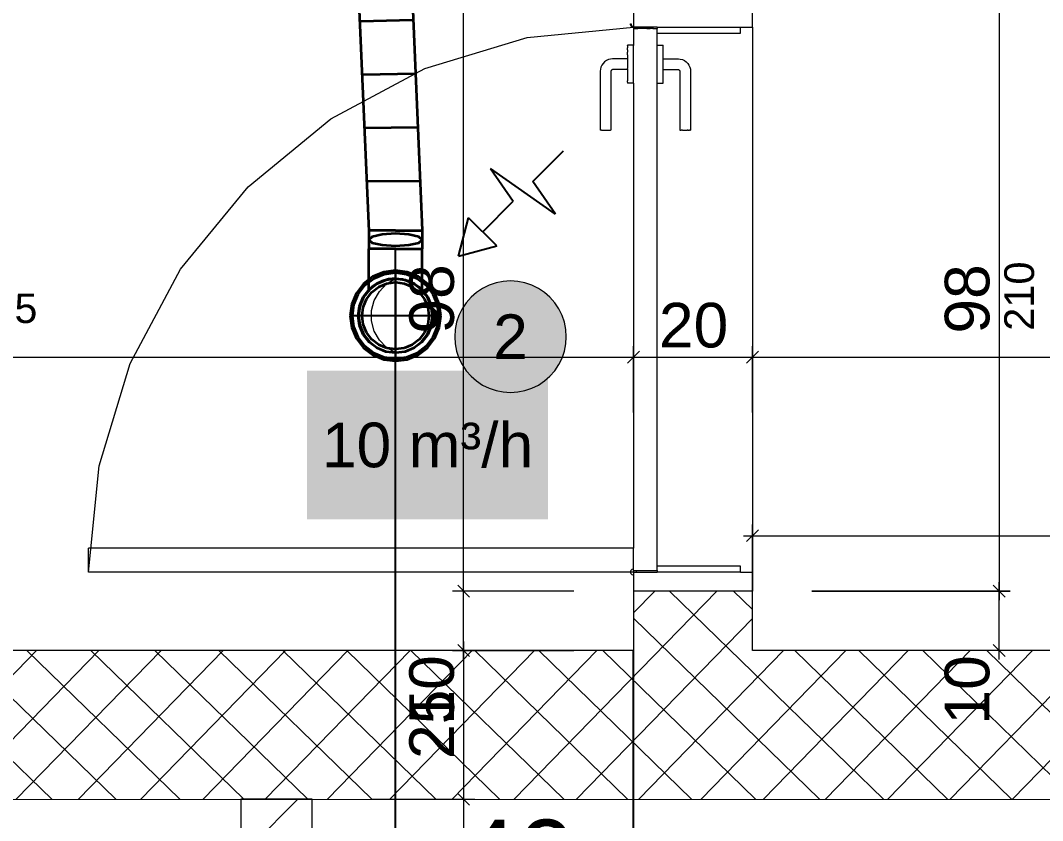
# Model space of a CAD drawing. Extents: x 0 to 1189, y 0 to 841.
# Drawn here: x 249.33 to 283.69, y 528.42 to 555.32 of the extents above; entities that cross this region are included whole.
import ezdxf
from ezdxf.lldxf.tags import DXFTag

# ---------------------------------------------------------------- set-up
doc = ezdxf.new("R2010")
doc.units = 0
doc.linetypes.add('_Hiddenline_', pattern=[3, 2, -1])
doc.layers.get('0').update_dxf_attribs({"lineweight": 35})
for name, color, linetype, lineweight in [('211.5 Stahlbeton Kontur', 7, 'Continuous', 25), ('211.5 Stahlbeton Schraffur', 7, 'Continuous', 25), ('211.6 Mauerwerk Kontur', 7, 'Continuous', 25), ('211.6 Mauerwerk Schraffur', 7, 'Continuous', 25), ('273.0 Innentüren', 7, 'Continuous', 25), ('Bemassung', 7, 'Continuous', 25), ('Hilfskörper', 7, 'Continuous', 25)]:
    doc.layers.add(name, color=color, linetype=linetype, lineweight=lineweight)
for name, color, linetype, lineweight, true_color in [('L_Abluft', 7, 'Continuous', 35, 0xffcc00), ('L_Abluft_eingelegt', 7, 'fein_strichliert', 35, 0xffcc00), ('L_Auslass', 7, 'Continuous', 35, 0xababab), ('L_Mass', 5, 'Continuous', 25, 0x0000ff)]:
    doc.layers.add(name, color=color, linetype=linetype, lineweight=lineweight, true_color=true_color)
doc.styles.get("Standard").update_dxf_attribs({"font": 'arial.ttf'})
tags = doc.linetypes.add('DASHED2', pattern=[9.525, 6.35, -3.175]).pattern_tags.tags
tags[6:7] = [DXFTag(74, 4), DXFTag(75, 0), DXFTag(340, '0'), DXFTag(46, 1.0), DXFTag(50, 0.0), DXFTag(44, 0.0), DXFTag(45, 0.0)]
tags[4:5] = [DXFTag(74, 4), DXFTag(75, 0), DXFTag(340, '0'), DXFTag(46, 1.0), DXFTag(50, 0.0), DXFTag(44, 0.0), DXFTag(45, 0.0)]
tags = doc.linetypes.add('fein_strichliert', pattern=[4, 1, -2, 1]).pattern_tags.tags
tags[8:9] = [DXFTag(74, 4), DXFTag(75, 0), DXFTag(340, '0'), DXFTag(46, 0.0), DXFTag(50, 0.0), DXFTag(44, 0.0), DXFTag(45, 0.0)]
tags[6:7] = [DXFTag(74, 4), DXFTag(75, 0), DXFTag(340, '0'), DXFTag(46, 0.0), DXFTag(50, 0.0), DXFTag(44, 0.0), DXFTag(45, 0.0)]
tags[4:5] = [DXFTag(74, 4), DXFTag(75, 0), DXFTag(340, '0'), DXFTag(46, 0.0), DXFTag(50, 0.0), DXFTag(44, 0.0), DXFTag(45, 0.0)]
tags = doc.linetypes.add('STRICHPUNKT2', pattern=[12.7, 6.35, -3.175, 0, -3.175]).pattern_tags.tags
tags[10:11] = [DXFTag(74, 4), DXFTag(75, 0), DXFTag(340, '0'), DXFTag(46, 0.0), DXFTag(50, 0.0), DXFTag(44, 0.0), DXFTag(45, 0.0)]
tags[8:9] = [DXFTag(74, 4), DXFTag(75, 0), DXFTag(340, '0'), DXFTag(46, 0.0), DXFTag(50, 0.0), DXFTag(44, 0.0), DXFTag(45, 0.0)]
tags[6:7] = [DXFTag(74, 4), DXFTag(75, 0), DXFTag(340, '0'), DXFTag(46, 0.0), DXFTag(50, 0.0), DXFTag(44, 0.0), DXFTag(45, 0.0)]
tags[4:5] = [DXFTag(74, 4), DXFTag(75, 0), DXFTag(340, '0'), DXFTag(46, 0.0), DXFTag(50, 0.0), DXFTag(44, 0.0), DXFTag(45, 0.0)]

# ---------------------------------------------------------------- blocks, each defined once
blk = doc.blocks.new('Referenz-A0SO6TOG06', base_point=(4.401, 96.704))
at = {"layer": '211.5 Stahlbeton Kontur', "color": 0, "lineweight": 18}
for p, q in [((273.939, 536.138), (269.939, 536.138)), ((269.939, 536.138), (269.939, 534.138)), ((273.939, 534.138), (273.939, 536.138)), ((269.939, 534.138), (165.739, 534.141)), ((332.339, 534.136), (273.939, 534.138)), ((170.739, 529.141), (327.339, 529.136))]:
    blk.add_line(p, q, dxfattribs=at)
at = {"layer": '211.5 Stahlbeton Schraffur', "color": 0, "lineweight": 13}
for p, q in [((265.933, 529.138), (272.744, 536.138)), ((269.939, 535.407), (270.651, 536.138)), ((278.347, 529.138), (271.152, 536.138)), ((273.939, 535.52), (273.303, 536.138)), ((268.026, 529.138), (273.939, 535.215)), ((276.196, 529.138), (269.939, 535.225)), ((245.006, 529.139), (249.871, 534.139)), ((250.383, 529.139), (245.244, 534.139)), ((247.099, 529.139), (251.963, 534.139)), ((252.534, 529.139), (247.395, 534.139)), ((249.191, 529.139), (254.056, 534.139)), ((254.685, 529.139), (249.546, 534.139)), ((251.284, 529.139), (256.149, 534.139)), ((256.836, 529.139), (251.697, 534.139)), ((253.377, 529.139), (258.242, 534.139)), ((258.987, 529.139), (253.848, 534.139)), ((255.47, 529.139), (260.334, 534.139)), ((261.138, 529.138), (255.999, 534.139)), ((257.562, 529.139), (262.427, 534.139)), ((263.289, 529.138), (258.15, 534.139)), ((259.655, 529.138), (264.52, 534.138)), ((265.44, 529.138), (260.301, 534.139)), ((261.748, 529.138), (266.613, 534.138)), ((267.592, 529.138), (262.452, 534.139)), ((263.841, 529.138), (268.705, 534.138)), ((269.743, 529.138), (264.603, 534.138)), ((271.894, 529.138), (266.754, 534.138)), ((274.045, 529.138), (268.905, 534.138)), ((270.119, 529.138), (274.984, 534.138)), ((272.212, 529.138), (277.077, 534.138)), ((274.305, 529.138), (279.169, 534.138)), ((280.498, 529.138), (275.359, 534.138)), ((276.397, 529.138), (281.262, 534.138)), ((282.649, 529.138), (277.51, 534.138)), ((278.49, 529.138), (283.355, 534.138)), ((284.8, 529.138), (279.661, 534.138)), ((280.583, 529.138), (285.448, 534.138)), ((286.951, 529.138), (281.812, 534.138)), ((282.676, 529.138), (287.54, 534.138))]:
    blk.add_line(p, q, dxfattribs=at)
at = {"layer": '211.6 Mauerwerk Kontur', "color": 0, "lineweight": 18}
for p, q in [((259.139, 529.139), (256.739, 529.139)), ((256.739, 529.139), (256.739, 510.739)), ((259.138, 510.739), (259.139, 529.139))]:
    blk.add_line(p, q, dxfattribs=at)
at = {"layer": '211.6 Mauerwerk Schraffur', "color": 0, "lineweight": 13}
blk.add_line((256.739, 527.224), (258.653, 529.139), dxfattribs=at)
at = {"layer": '273.0 Innentüren', "color": 0, "lineweight": 13}
for p, q in [((269.94, 555.738), (269.94, 555.115)), ((273.94, 555.098), (273.94, 555.738)), ((266.366, 554.746), (269.94, 555.098)), ((269.833, 555.205), (269.864, 555.205)), ((269.837, 555.172), (269.833, 555.205)), ((269.837, 555.172), (269.85, 555.142)), ((269.895, 555.095), (269.85, 555.142)), ((269.864, 555.205), (269.866, 555.188)), ((269.876, 555.158), (269.866, 555.188)), ((269.91, 555.123), (269.876, 555.158)), ((269.94, 555.083), (269.895, 555.095)), ((269.91, 555.123), (269.94, 555.115)), ((269.94, 555.115), (269.94, 555.098)), ((270.192, 555.098), (269.94, 555.098)), ((269.94, 555.098), (269.94, 555.083)), ((269.957, 555.078), (269.94, 555.083)), ((269.94, 555.083), (269.94, 555.048)), ((269.94, 555.048), (269.94, 554.488)), ((269.94, 555.048), (270.086, 555.048)), ((269.957, 555.078), (270.192, 555.078)), ((270.086, 555.048), (270.086, 555.068)), ((270.237, 555.068), (270.086, 555.068)), ((270.237, 555.048), (270.086, 555.048)), ((270.192, 555.098), (270.192, 555.078)), ((270.22, 555.098), (270.192, 555.098)), ((270.192, 555.078), (270.207, 555.083)), ((270.192, 555.078), (270.245, 555.078)), ((270.207, 555.083), (270.219, 555.094)), ((270.219, 555.094), (270.22, 555.098)), ((270.245, 555.098), (270.22, 555.098)), ((270.237, 555.048), (270.237, 555.068)), ((270.237, 555.068), (270.245, 555.068)), ((270.237, 555.048), (270.245, 555.048)), ((270.245, 555.078), (270.245, 555.098)), ((270.499, 555.098), (270.245, 555.098)), ((270.245, 555.068), (270.245, 555.078)), ((270.245, 555.078), (270.499, 555.078)), ((270.245, 555.048), (270.245, 555.068)), ((270.499, 555.068), (270.245, 555.068)), ((270.289, 555.048), (270.245, 555.048)), ((270.291, 555.048), (270.289, 555.048)), ((270.389, 555.048), (270.291, 555.048)), ((270.391, 555.048), (270.389, 555.048)), ((270.391, 555.048), (270.499, 555.048)), ((270.499, 555.098), (270.499, 555.078)), ((270.517, 555.098), (270.499, 555.098)), ((270.499, 555.078), (270.499, 555.068)), ((270.517, 555.078), (270.499, 555.078)), ((270.499, 555.068), (270.507, 555.068)), ((270.499, 555.068), (270.499, 555.048)), ((270.507, 555.048), (270.499, 555.048)), ((270.507, 555.048), (270.507, 555.068)), ((270.594, 555.068), (270.507, 555.068)), ((270.594, 555.048), (270.507, 555.048)), ((270.517, 555.098), (270.517, 555.078)), ((270.594, 555.098), (270.517, 555.098)), ((270.517, 555.078), (270.594, 555.078)), ((270.594, 555.098), (270.594, 555.078)), ((270.74, 555.098), (270.594, 555.098)), ((270.594, 555.048), (270.594, 555.068)), ((270.594, 555.048), (270.74, 555.048)), ((270.74, 555.098), (270.74, 555.048)), ((270.74, 555.098), (273.54, 555.098)), ((270.74, 554.898), (270.74, 555.048)), ((273.54, 554.898), (273.54, 555.098)), ((273.54, 555.098), (273.94, 555.098)), ((262.929, 553.704), (266.366, 554.746)), ((270.74, 554.488), (270.74, 554.898)), ((270.74, 554.898), (272.34, 554.898)), ((272.34, 554.898), (273.54, 554.898)), ((269.74, 554.479), (269.74, 554.488)), ((269.94, 554.488), (269.74, 554.488)), ((269.74, 554.479), (269.74, 554.45)), ((269.74, 554.45), (269.74, 554.403)), ((269.74, 554.339), (269.74, 554.403)), ((269.74, 554.339), (269.74, 554.26)), ((269.74, 554.168), (269.74, 554.26)), ((269.94, 554.488), (269.94, 554.479)), ((269.94, 554.45), (269.94, 554.479)), ((269.94, 554.403), (269.94, 554.45)), ((269.94, 554.339), (269.94, 554.403)), ((269.94, 554.26), (269.94, 554.339)), ((269.94, 554.168), (269.94, 554.26)), ((270.74, 554.479), (270.74, 554.488)), ((270.74, 554.488), (270.94, 554.488)), ((270.74, 554.45), (270.74, 554.479)), ((270.74, 554.403), (270.74, 554.45)), ((270.74, 554.339), (270.74, 554.403)), ((270.74, 554.26), (270.74, 554.339)), ((270.74, 554.168), (270.74, 554.26)), ((270.94, 554.479), (270.94, 554.488)), ((270.94, 554.45), (270.94, 554.479)), ((270.94, 554.403), (270.94, 554.45)), ((270.94, 554.339), (270.94, 554.403)), ((270.94, 554.26), (270.94, 554.339)), ((270.94, 554.168), (270.94, 554.26)), ((268.97, 553.931), (268.918, 553.879)), ((269.03, 553.973), (268.97, 553.931)), ((269.096, 554.004), (269.03, 553.973)), ((269.167, 554.023), (269.096, 554.004)), ((269.232, 554.028), (269.167, 554.023)), ((269.74, 554.028), (269.232, 554.028)), ((269.74, 554.168), (269.74, 554.067)), ((269.74, 554.067), (269.74, 554.028)), ((269.74, 554.028), (269.74, 554.004)), ((269.74, 554.004), (269.74, 553.986)), ((269.74, 553.986), (269.74, 553.964)), ((269.74, 553.964), (269.74, 553.959)), ((269.74, 553.959), (269.74, 553.938)), ((269.74, 553.938), (269.74, 553.91)), ((269.74, 553.91), (269.74, 553.88)), ((269.94, 554.067), (269.94, 554.168)), ((269.94, 553.959), (269.94, 554.067)), ((269.94, 553.848), (269.94, 553.959)), ((270.74, 554.067), (270.74, 554.168)), ((270.74, 553.959), (270.74, 554.067)), ((270.74, 553.848), (270.74, 553.959)), ((270.94, 554.067), (270.94, 554.168)), ((270.94, 554.028), (270.94, 554.067)), ((270.94, 554.028), (271.448, 554.028)), ((270.94, 554.004), (270.94, 554.028)), ((270.94, 553.986), (270.94, 554.004)), ((270.94, 553.964), (270.94, 553.986)), ((270.94, 553.959), (270.94, 553.964)), ((270.94, 553.938), (270.94, 553.959)), ((270.94, 553.91), (270.94, 553.938)), ((270.94, 553.88), (270.94, 553.91)), ((271.448, 554.028), (271.513, 554.023)), ((271.513, 554.023), (271.584, 554.004)), ((271.584, 554.004), (271.65, 553.973)), ((271.65, 553.973), (271.71, 553.931)), ((271.71, 553.931), (271.762, 553.879)), ((259.762, 552.011), (262.929, 553.704)), ((268.826, 553.681), (268.82, 553.616)), ((268.82, 553.616), (268.82, 551.628)), ((268.845, 553.752), (268.826, 553.681)), ((268.876, 553.819), (268.845, 553.752)), ((268.918, 553.879), (268.876, 553.819)), ((269.182, 553.619), (269.18, 553.601)), ((269.18, 553.601), (269.18, 551.628)), ((269.184, 553.629), (269.182, 553.619)), ((269.189, 553.638), (269.184, 553.629)), ((269.195, 553.646), (269.189, 553.638)), ((269.202, 553.654), (269.195, 553.646)), ((269.21, 553.66), (269.202, 553.654)), ((269.22, 553.664), (269.21, 553.66)), ((269.23, 553.667), (269.22, 553.664)), ((269.248, 553.668), (269.23, 553.667)), ((269.74, 553.668), (269.248, 553.668)), ((269.74, 553.88), (269.74, 553.848)), ((269.74, 553.848), (269.74, 553.817)), ((269.74, 553.817), (269.74, 553.787)), ((269.74, 553.787), (269.74, 553.758)), ((269.74, 553.758), (269.74, 553.737)), ((269.74, 553.737), (269.74, 553.733)), ((269.74, 553.733), (269.74, 553.71)), ((269.74, 553.679), (269.74, 553.71)), ((269.74, 553.679), (269.74, 553.671)), ((269.74, 553.671), (269.74, 553.668)), ((269.74, 553.668), (269.74, 553.629)), ((269.74, 553.629), (269.74, 553.528)), ((269.94, 553.737), (269.94, 553.848)), ((269.94, 553.629), (269.94, 553.737)), ((269.94, 553.528), (269.94, 553.629)), ((270.74, 553.737), (270.74, 553.848)), ((270.74, 553.629), (270.74, 553.737)), ((270.74, 553.528), (270.74, 553.629)), ((270.94, 553.848), (270.94, 553.88)), ((270.94, 553.817), (270.94, 553.848)), ((270.94, 553.787), (270.94, 553.817)), ((270.94, 553.758), (270.94, 553.787)), ((270.94, 553.737), (270.94, 553.758)), ((270.94, 553.733), (270.94, 553.737)), ((270.94, 553.71), (270.94, 553.733)), ((270.94, 553.679), (270.94, 553.71)), ((270.94, 553.671), (270.94, 553.679)), ((270.94, 553.668), (270.94, 553.671)), ((270.94, 553.668), (271.432, 553.668)), ((270.94, 553.629), (270.94, 553.668)), ((270.94, 553.528), (270.94, 553.629)), ((271.432, 553.668), (271.45, 553.667)), ((271.45, 553.667), (271.46, 553.664)), ((271.46, 553.664), (271.47, 553.66)), ((271.47, 553.66), (271.478, 553.654)), ((271.478, 553.654), (271.485, 553.646)), ((271.485, 553.646), (271.491, 553.638)), ((271.491, 553.638), (271.496, 553.629)), ((271.496, 553.629), (271.498, 553.619)), ((271.498, 553.619), (271.5, 553.6)), ((271.5, 553.6), (271.5, 551.628)), ((271.762, 553.879), (271.804, 553.819)), ((271.804, 553.819), (271.835, 553.752)), ((271.835, 553.752), (271.854, 553.681)), ((271.854, 553.681), (271.86, 553.616)), ((271.86, 553.616), (271.86, 551.628)), ((269.74, 553.528), (269.74, 553.437)), ((269.74, 553.437), (269.74, 553.358)), ((269.74, 553.358), (269.74, 553.294)), ((269.74, 553.247), (269.74, 553.294)), ((269.74, 553.247), (269.74, 553.218)), ((269.74, 553.208), (269.74, 553.218)), ((269.94, 553.208), (269.74, 553.208)), ((269.94, 553.208), (269.939, 537.578)), ((269.94, 553.437), (269.94, 553.528)), ((269.94, 553.358), (269.94, 553.437)), ((269.94, 553.294), (269.94, 553.358)), ((269.94, 553.247), (269.94, 553.294)), ((269.94, 553.218), (269.94, 553.247)), ((269.94, 553.208), (269.94, 553.218)), ((270.739, 536.978), (270.74, 553.208)), ((270.74, 553.437), (270.74, 553.528)), ((270.74, 553.358), (270.74, 553.437)), ((270.74, 553.294), (270.74, 553.358)), ((270.74, 553.247), (270.74, 553.294)), ((270.74, 553.218), (270.74, 553.247)), ((270.74, 553.208), (270.74, 553.218)), ((270.74, 553.208), (270.94, 553.208)), ((270.94, 553.437), (270.94, 553.528)), ((270.94, 553.358), (270.94, 553.437)), ((270.94, 553.294), (270.94, 553.358)), ((270.94, 553.247), (270.94, 553.294)), ((270.94, 553.218), (270.94, 553.247)), ((270.94, 553.208), (270.94, 553.218)), ((256.986, 549.733), (259.762, 552.011)), ((268.862, 551.628), (268.82, 551.628)), ((268.862, 551.628), (268.884, 551.628)), ((268.884, 551.628), (268.91, 551.628)), ((268.91, 551.628), (268.938, 551.628)), ((268.938, 551.628), (268.969, 551.628)), ((268.969, 551.628), (269, 551.628)), ((269, 551.628), (269.031, 551.628)), ((269.031, 551.628), (269.061, 551.628)), ((269.061, 551.628), (269.09, 551.628)), ((269.09, 551.628), (269.138, 551.628)), ((269.138, 551.628), (269.156, 551.628)), ((269.156, 551.628), (269.169, 551.628)), ((269.18, 551.628), (269.169, 551.628)), ((271.5, 551.628), (271.511, 551.628)), ((271.511, 551.628), (271.524, 551.628)), ((271.524, 551.628), (271.542, 551.628)), ((271.59, 551.628), (271.542, 551.628)), ((271.59, 551.628), (271.618, 551.628)), ((271.618, 551.628), (271.649, 551.628)), ((271.649, 551.628), (271.68, 551.628)), ((271.68, 551.628), (271.711, 551.628)), ((271.711, 551.628), (271.741, 551.628)), ((271.77, 551.628), (271.741, 551.628)), ((271.77, 551.628), (271.796, 551.628)), ((271.818, 551.628), (271.796, 551.628)), ((271.818, 551.628), (271.86, 551.628)), ((254.707, 546.957), (256.986, 549.733)), ((253.014, 543.79), (254.707, 546.957)), ((251.972, 540.353), (253.014, 543.79)), ((251.619, 536.779), (251.972, 540.353)), ((251.619, 536.779), (251.619, 537.579)), ((269.939, 537.578), (251.619, 537.579)), ((269.939, 536.878), (269.939, 537.578)), ((269.839, 536.778), (251.619, 536.779)), ((269.843, 536.804), (269.839, 536.778)), ((269.839, 536.778), (269.843, 536.752)), ((269.939, 536.778), (269.839, 536.778)), ((269.853, 536.828), (269.843, 536.804)), ((269.843, 536.752), (269.853, 536.728)), ((269.869, 536.849), (269.853, 536.828)), ((269.853, 536.728), (269.869, 536.708)), ((269.889, 536.865), (269.869, 536.849)), ((269.914, 536.875), (269.889, 536.865)), ((269.939, 536.878), (269.914, 536.875)), ((269.939, 536.828), (269.939, 536.878)), ((269.939, 536.828), (270.026, 536.828)), ((269.939, 536.828), (269.939, 536.778)), ((269.939, 536.778), (269.939, 536.678)), ((269.939, 536.778), (270.039, 536.778)), ((270.036, 536.804), (270.026, 536.828)), ((270.026, 536.828), (270.739, 536.828)), ((270.039, 536.778), (270.036, 536.804)), ((270.039, 536.778), (270.739, 536.778)), ((272.339, 536.978), (270.739, 536.978)), ((270.739, 536.828), (270.739, 536.978)), ((270.739, 536.828), (270.739, 536.778)), ((273.539, 536.778), (270.739, 536.778)), ((273.539, 536.978), (272.339, 536.978)), ((273.539, 536.778), (273.539, 536.978)), ((273.539, 536.778), (273.939, 536.778)), ((273.939, 536.778), (273.939, 536.138)), ((269.869, 536.708), (269.889, 536.692)), ((269.889, 536.692), (269.914, 536.682)), ((269.914, 536.682), (269.939, 536.678)), ((269.939, 536.678), (269.939, 536.138)), ((269.939, 536.138), (269.939, 536.138)), ((273.939, 536.138), (269.939, 536.138))]:
    blk.add_line(p, q, dxfattribs=at)
at = {"layer": 'Bemassung', "color": 0, "lineweight": 13}
for p, q in [((264.23, 536.138), (264.23, 555.738)), ((282.23, 555.738), (282.23, 536.138)), ((269.939, 542.138), (269.939, 544.376)), ((269.939, 542.138), (269.939, 544.376)), ((273.939, 542.138), (273.939, 544.376)), ((273.939, 542.138), (273.939, 544.376)), ((225.039, 544.001), (269.939, 544.001)), ((269.639, 544.001), (269.939, 544.001)), ((269.739, 543.801), (270.139, 544.201)), ((270.139, 544.201), (269.739, 543.801)), ((269.939, 544.001), (270.239, 544.001)), ((269.939, 544.001), (273.939, 544.001)), ((273.639, 544.001), (273.939, 544.001)), ((274.139, 544.201), (273.739, 543.801)), ((273.739, 543.801), (274.139, 544.201)), ((273.939, 544.001), (395.337, 544.001)), ((273.939, 544.001), (274.239, 544.001)), ((274.139, 538.201), (273.739, 537.801)), ((273.939, 536.138), (273.939, 538.376)), ((273.639, 538.001), (273.939, 538.001)), ((273.939, 538.001), (332.339, 538.001)), ((264.23, 536.138), (264.23, 536.438)), ((282.23, 536.138), (282.23, 536.438)), ((267.939, 536.138), (263.855, 536.138)), ((267.939, 536.138), (263.855, 536.138)), ((264.43, 535.938), (264.03, 536.338)), ((264.03, 536.338), (264.43, 535.938)), ((264.23, 534.138), (264.23, 536.138)), ((264.23, 535.838), (264.23, 536.138)), ((282.605, 536.138), (275.939, 536.138)), ((275.939, 536.138), (282.605, 536.138)), ((282.43, 535.938), (282.03, 536.338)), ((282.03, 536.338), (282.43, 535.938)), ((282.23, 534.138), (282.23, 536.138)), ((282.23, 536.138), (282.23, 535.838)), ((264.43, 533.938), (264.03, 534.338)), ((264.03, 534.338), (264.43, 533.938)), ((264.23, 534.438), (264.23, 534.138)), ((282.03, 534.338), (282.43, 533.938)), ((263.855, 534.138), (267.939, 534.138)), ((267.939, 534.138), (263.855, 534.138)), ((264.23, 534.138), (264.23, 529.139)), ((264.23, 533.838), (264.23, 534.138)), ((282.605, 534.138), (275.939, 534.138)), ((282.23, 533.838), (282.23, 534.138)), ((264.43, 528.939), (264.03, 529.339)), ((264.03, 529.339), (264.43, 528.939)), ((264.23, 529.439), (264.23, 529.139)), ((261.139, 529.139), (264.605, 529.139)), ((261.139, 529.139), (264.605, 529.139)), ((264.23, 529.139), (264.23, 510.739)), ((264.23, 529.139), (264.23, 528.839))]:
    blk.add_line(p, q, dxfattribs=at)
at = {"layer": 'Hilfskörper', "color": 0, "linetype": 'DASHED2', "lineweight": 13, "ltscale": 0.13}
blk.add_line((273.94, 555.098), (273.939, 536.778), dxfattribs=at)
at = {"layer": 'Bemassung', "color": 0, "linetype": 'Continuous', "lineweight": 13, "ltscale": 0.13, "char_height": 1.5, "attachment_point": 1, "rotation": 90}
for s, insert in [('{\\fArial;98}', (262.403, 544.794)), ('{\\fArial;98}', (280.403, 544.794)), ('{\\fArial;10}', (262.401, 531.65)), ('{\\fArial;10}', (280.401, 531.65)), ('{\\fArial;25}', (262.403, 530.494))]:
    blk.add_mtext(s, dxfattribs=dict(at, insert=insert))
at = {"layer": 'Bemassung', "color": 0, "lineweight": 13, "insert": (282.404, 544.888), "char_height": 1.00012, "attachment_point": 1, "rotation": 90}
blk.add_mtext('{\\fArial;210}', dxfattribs=at)
at = {"layer": 'Bemassung', "color": 0, "linetype": 'Continuous', "lineweight": 13, "ltscale": 0.13, "attachment_point": 1}
for s, insert, char_height in [('{\\fArial;5}', (249.13, 546.14), 0.99), ('{\\fArial;20}', (270.795, 545.828), 1.5)]:
    blk.add_mtext(s, dxfattribs=dict(at, insert=insert, char_height=char_height))
blk = doc.blocks.new('Pfeil Einlass-A0SO6TPW06', base_point=(264.052, 547.401))
at = {"color": 0, "linetype": 'ByBlock', "lineweight": 25, "ltscale": 0.25}
for p, q in [((266.554, 549.903), (267.585, 550.933)), ((267.319, 548.811), (265.134, 550.34)), ((265.134, 550.34), (265.899, 549.248)), ((267.319, 548.811), (266.554, 549.903)), ((264.869, 548.218), (265.899, 549.248)), ((264.052, 547.401), (264.397, 548.689)), ((265.34, 547.746), (264.397, 548.689)), ((264.052, 547.401), (265.34, 547.746))]:
    blk.add_line(p, q, dxfattribs=at)
blk = doc.blocks.new('Zuluft-Tellerventil Zehnder via STH 1-125-A0SO6TRM06', base_point=(260.419, 543.874))
at = {"color": 0, "lineweight": -2}
for p, q in [((261.179, 546.71), (260.864, 546.468)), ((261.545, 546.862), (261.179, 546.71)), ((261.939, 546.914), (261.545, 546.862)), ((262.332, 546.862), (261.939, 546.914)), ((262.699, 546.71), (262.332, 546.862)), ((263.014, 546.468), (262.699, 546.71)), ((260.864, 546.468), (260.622, 546.154)), ((261.055, 546.277), (261.314, 546.476)), ((261.319, 546.467), (261.062, 546.27)), ((261.143, 546.189), (261.376, 546.368)), ((261.314, 546.476), (261.615, 546.601)), ((261.618, 546.591), (261.319, 546.467)), ((261.376, 546.368), (261.648, 546.48)), ((261.615, 546.601), (261.939, 546.644)), ((261.939, 546.634), (261.618, 546.591)), ((261.648, 546.48), (261.939, 546.519)), ((261.939, 546.644), (262.262, 546.601)), ((262.26, 546.591), (261.939, 546.634)), ((261.939, 546.519), (262.23, 546.48)), ((262.23, 546.48), (262.501, 546.368)), ((262.559, 546.467), (262.26, 546.591)), ((262.262, 546.601), (262.564, 546.476)), ((262.501, 546.368), (262.734, 546.189)), ((262.816, 546.27), (262.559, 546.467)), ((262.564, 546.476), (262.823, 546.277)), ((263.255, 546.154), (263.014, 546.468)), ((260.622, 546.154), (260.471, 545.787)), ((260.731, 545.717), (260.856, 546.019)), ((260.865, 546.014), (260.741, 545.715)), ((260.856, 546.019), (261.055, 546.277)), ((261.062, 546.27), (260.865, 546.014)), ((260.964, 545.956), (261.143, 546.189)), ((262.734, 546.189), (262.913, 545.956)), ((263.013, 546.014), (262.816, 546.27)), ((262.823, 546.277), (263.021, 546.019)), ((263.136, 545.715), (263.013, 546.014)), ((263.021, 546.019), (263.146, 545.717)), ((263.407, 545.787), (263.255, 546.154)), ((260.471, 545.787), (260.419, 545.394)), ((260.689, 545.394), (260.731, 545.717)), ((260.741, 545.715), (260.699, 545.394)), ((260.814, 545.394), (260.852, 545.685)), ((260.852, 545.685), (260.964, 545.956)), ((262.913, 545.956), (263.025, 545.685)), ((263.025, 545.685), (263.064, 545.394)), ((263.179, 545.394), (263.136, 545.715)), ((263.146, 545.717), (263.189, 545.394)), ((263.459, 545.394), (263.407, 545.787)), ((260.419, 545.394), (260.471, 545)), ((260.731, 545.07), (260.689, 545.394)), ((260.699, 545.394), (260.741, 545.073)), ((260.852, 545.102), (260.814, 545.394)), ((263.064, 545.394), (263.025, 545.102)), ((263.136, 545.073), (263.179, 545.394)), ((263.189, 545.394), (263.146, 545.07)), ((263.407, 545), (263.459, 545.394)), ((260.471, 545), (260.622, 544.634)), ((260.856, 544.769), (260.731, 545.07)), ((260.741, 545.073), (260.865, 544.774)), ((260.964, 544.831), (260.852, 545.102)), ((263.025, 545.102), (262.913, 544.831)), ((263.013, 544.774), (263.136, 545.073)), ((263.146, 545.07), (263.021, 544.769)), ((263.255, 544.634), (263.407, 545)), ((260.622, 544.634), (260.864, 544.319)), ((261.055, 544.51), (260.856, 544.769)), ((260.865, 544.774), (261.062, 544.517)), ((261.143, 544.598), (260.964, 544.831)), ((262.913, 544.831), (262.734, 544.598)), ((262.816, 544.517), (263.013, 544.774)), ((263.021, 544.769), (262.823, 544.51)), ((263.014, 544.319), (263.255, 544.634)), ((260.864, 544.319), (261.179, 544.077)), ((261.314, 544.311), (261.055, 544.51)), ((261.062, 544.517), (261.319, 544.32)), ((261.376, 544.419), (261.143, 544.598)), ((261.615, 544.186), (261.314, 544.311)), ((261.319, 544.32), (261.618, 544.196)), ((261.648, 544.307), (261.376, 544.419)), ((261.939, 544.269), (261.648, 544.307)), ((262.23, 544.307), (261.939, 544.269)), ((262.501, 544.419), (262.23, 544.307)), ((262.26, 544.196), (262.559, 544.32)), ((262.564, 544.311), (262.262, 544.186)), ((262.734, 544.598), (262.501, 544.419)), ((262.559, 544.32), (262.816, 544.517)), ((262.823, 544.51), (262.564, 544.311)), ((262.699, 544.077), (263.014, 544.319)), ((261.179, 544.077), (261.545, 543.925)), ((261.545, 543.925), (261.939, 543.874)), ((261.939, 544.144), (261.615, 544.186)), ((261.618, 544.196), (261.939, 544.154)), ((261.939, 544.154), (262.26, 544.196)), ((262.262, 544.186), (261.939, 544.144)), ((261.939, 543.874), (262.332, 543.925)), ((262.332, 543.925), (262.699, 544.077))]:
    blk.add_line(p, q, dxfattribs=at)
at = {"color": 0, "linetype": 'STRICHPUNKT2', "lineweight": 25, "ltscale": 0.25}
for p, q in [((261.939, 546.914), (261.939, 543.874)), ((263.459, 545.394), (260.419, 545.394)), ((261.939, 545.394), (261.939, 545.394))]:
    blk.add_line(p, q, dxfattribs=at)
blk = doc.blocks.new('Bauteilbeschriftung-A0SO6TRO06', base_point=(258.965, 538.551))
at = {"color": 7, "linetype": 'ByBlock', "lineweight": -2, "ltscale": 0.35, "true_color": 0xffffff}
for points in [[(258.965, 538.551), (267.067, 538.551), (258.965, 543.551)], [(267.067, 538.551), (258.965, 543.551), (267.067, 543.551)]]:
    blk.add_solid(points, dxfattribs=at)
at = {"color": 0, "linetype": 'ByBlock', "lineweight": -2, "ltscale": 0.35, "insert": (259.465, 541.801), "char_height": 1.5, "attachment_point": 1}
blk.add_mtext('{\\fArial;10 m³/h}', dxfattribs=at)
blk = doc.blocks.new('Positionsnummer-A0SO6TRQ06', base_point=(263.93, 542.815))
at = {"color": 0, "linetype": 'ByBlock', "lineweight": 18, "ltscale": 0.18}
for p, q in [((265.087, 546.422), (264.867, 546.314)), ((265.32, 546.501), (265.087, 546.422)), ((265.56, 546.549), (265.32, 546.501)), ((265.805, 546.565), (265.56, 546.549)), ((266.05, 546.549), (265.805, 546.565)), ((266.29, 546.501), (266.05, 546.549)), ((266.522, 546.422), (266.29, 546.501)), ((266.742, 546.314), (266.522, 546.422)), ((264.479, 546.016), (264.317, 545.831)), ((264.663, 546.177), (264.479, 546.016)), ((264.867, 546.314), (264.663, 546.177)), ((266.946, 546.177), (266.742, 546.314)), ((267.131, 546.016), (266.946, 546.177)), ((267.292, 545.831), (267.131, 546.016)), ((264.317, 545.831), (264.181, 545.627)), ((267.429, 545.627), (267.292, 545.831)), ((264.073, 545.407), (263.994, 545.175)), ((264.181, 545.627), (264.073, 545.407)), ((267.537, 545.407), (267.429, 545.627)), ((267.616, 545.175), (267.537, 545.407)), ((263.994, 545.175), (263.946, 544.935)), ((267.664, 544.935), (267.616, 545.175)), ((263.946, 544.935), (263.93, 544.69)), ((263.93, 544.69), (263.946, 544.445)), ((267.68, 544.69), (267.664, 544.935)), ((267.664, 544.445), (267.68, 544.69)), ((263.946, 544.445), (263.994, 544.205)), ((267.616, 544.205), (267.664, 544.445)), ((263.994, 544.205), (264.073, 543.972)), ((264.073, 543.972), (264.181, 543.752)), ((267.429, 543.752), (267.537, 543.972)), ((267.537, 543.972), (267.616, 544.205)), ((264.181, 543.752), (264.317, 543.548)), ((267.292, 543.548), (267.429, 543.752)), ((264.317, 543.548), (264.479, 543.364)), ((264.479, 543.364), (264.663, 543.202)), ((266.946, 543.202), (267.131, 543.364)), ((267.131, 543.364), (267.292, 543.548)), ((264.663, 543.202), (264.867, 543.066)), ((264.867, 543.066), (265.087, 542.958)), ((265.087, 542.958), (265.32, 542.879)), ((266.29, 542.879), (266.522, 542.958)), ((266.522, 542.958), (266.742, 543.066)), ((266.742, 543.066), (266.946, 543.202)), ((265.32, 542.879), (265.56, 542.831)), ((265.56, 542.831), (265.805, 542.815)), ((265.805, 542.815), (266.05, 542.831)), ((266.05, 542.831), (266.29, 542.879))]:
    blk.add_line(p, q, dxfattribs=at)
at = {"color": 7, "linetype": 'ByBlock', "lineweight": -2, "ltscale": 0.35, "true_color": 0xffffff}
for points in [[(266.77, 546.297), (264.844, 546.297), (266.681, 546.345)], [(264.844, 546.297), (266.681, 546.345), (264.924, 546.345)], [(266.681, 546.345), (264.924, 546.345), (266.6, 546.388)], [(264.924, 546.345), (266.6, 546.388), (265.016, 546.388)], [(266.6, 546.388), (265.016, 546.388), (266.505, 546.427)], [(265.016, 546.388), (266.505, 546.427), (265.098, 546.427)], [(266.505, 546.427), (265.098, 546.427), (266.421, 546.461)], [(265.098, 546.427), (266.421, 546.461), (265.196, 546.461)], [(266.421, 546.461), (265.196, 546.461), (266.32, 546.49)], [(265.196, 546.461), (266.32, 546.49), (265.281, 546.49)], [(266.32, 546.49), (265.281, 546.49), (266.236, 546.515)], [(265.281, 546.49), (266.236, 546.515), (265.385, 546.515)], [(266.236, 546.515), (265.385, 546.515), (266.127, 546.535)], [(265.385, 546.515), (266.127, 546.535), (265.469, 546.535)], [(266.127, 546.535), (265.469, 546.535), (266.046, 546.549)], [(265.469, 546.535), (266.046, 546.549), (265.583, 546.549)], [(266.046, 546.549), (265.583, 546.549), (265.917, 546.559)], [(265.583, 546.549), (265.917, 546.559), (265.66, 546.559)], [(265.917, 546.559), (265.66, 546.559), (265.853, 546.564)], [(267.213, 545.928), (264.4, 545.928), (267.144, 545.999)], [(264.4, 545.928), (267.144, 545.999), (264.462, 545.999)], [(267.144, 545.999), (264.462, 545.999), (267.078, 546.066)], [(264.462, 545.999), (267.078, 546.066), (264.535, 546.066)], [(267.078, 546.066), (264.535, 546.066), (267.002, 546.13)], [(264.535, 546.066), (267.002, 546.13), (264.604, 546.13)], [(267.002, 546.13), (264.604, 546.13), (266.93, 546.19)], [(264.604, 546.13), (266.93, 546.19), (264.684, 546.19)], [(266.93, 546.19), (264.684, 546.19), (266.847, 546.246)], [(264.684, 546.19), (266.847, 546.246), (264.758, 546.246)], [(266.847, 546.246), (264.758, 546.246), (266.77, 546.297)], [(264.758, 546.246), (266.77, 546.297), (264.844, 546.297)], [(267.437, 545.613), (264.176, 545.613), (267.384, 545.696)], [(264.176, 545.613), (267.384, 545.696), (264.223, 545.696)], [(267.384, 545.696), (264.223, 545.696), (267.333, 545.776)], [(264.223, 545.696), (267.333, 545.776), (264.28, 545.776)], [(267.333, 545.776), (264.28, 545.776), (267.272, 545.854)], [(264.28, 545.776), (267.272, 545.854), (264.335, 545.854)], [(267.272, 545.854), (264.335, 545.854), (267.213, 545.928)], [(264.335, 545.854), (267.213, 545.928), (264.4, 545.928)], [(267.591, 545.26), (264.021, 545.26), (267.557, 545.351)], [(264.021, 545.26), (267.557, 545.351), (264.05, 545.351)], [(267.557, 545.351), (264.05, 545.351), (267.523, 545.441)], [(264.05, 545.351), (267.523, 545.441), (264.089, 545.441)], [(267.523, 545.441), (264.089, 545.441), (267.479, 545.528)], [(264.089, 545.441), (267.479, 545.528), (264.128, 545.528)], [(267.479, 545.528), (264.128, 545.528), (267.437, 545.613)], [(264.128, 545.528), (267.437, 545.613), (264.176, 545.613)], [(267.67, 544.883), (263.942, 544.883), (267.655, 544.978)], [(263.942, 544.883), (267.655, 544.978), (263.952, 544.978)], [(267.655, 544.978), (263.952, 544.978), (267.64, 545.073)], [(263.952, 544.978), (267.64, 545.073), (263.972, 545.073)], [(267.64, 545.073), (263.972, 545.073), (267.615, 545.167)], [(263.972, 545.073), (267.615, 545.167), (263.992, 545.167)], [(267.615, 545.167), (263.992, 545.167), (267.591, 545.26)], [(263.992, 545.167), (267.591, 545.26), (264.021, 545.26)], [(267.675, 544.786), (263.932, 544.786), (267.67, 544.883)], [(263.932, 544.786), (267.67, 544.883), (263.942, 544.883)], [(267.68, 544.69), (263.932, 544.69), (267.675, 544.786)], [(263.932, 544.69), (267.675, 544.786), (263.932, 544.786)], [(267.675, 544.593), (263.932, 544.593), (267.68, 544.69)], [(263.932, 544.593), (267.68, 544.69), (263.932, 544.69)], [(263.942, 544.497), (267.675, 544.593), (263.932, 544.593)], [(267.67, 544.497), (263.942, 544.497), (267.675, 544.593)], [(263.952, 544.401), (267.67, 544.497), (263.942, 544.497)], [(267.655, 544.401), (263.952, 544.401), (267.67, 544.497)], [(263.972, 544.306), (267.655, 544.401), (263.952, 544.401)], [(267.64, 544.306), (263.972, 544.306), (267.655, 544.401)], [(263.992, 544.212), (267.64, 544.306), (263.972, 544.306)], [(267.615, 544.212), (263.992, 544.212), (267.64, 544.306)], [(264.021, 544.12), (267.615, 544.212), (263.992, 544.212)], [(267.591, 544.12), (264.021, 544.12), (267.615, 544.212)], [(264.05, 544.028), (267.591, 544.12), (264.021, 544.12)], [(267.557, 544.028), (264.05, 544.028), (267.591, 544.12)], [(264.089, 543.939), (267.557, 544.028), (264.05, 544.028)], [(267.523, 543.939), (264.089, 543.939), (267.557, 544.028)], [(264.128, 543.852), (267.523, 543.939), (264.089, 543.939)], [(267.479, 543.852), (264.128, 543.852), (267.523, 543.939)], [(264.176, 543.766), (267.479, 543.852), (264.128, 543.852)], [(267.437, 543.766), (264.176, 543.766), (267.479, 543.852)], [(264.223, 543.684), (267.437, 543.766), (264.176, 543.766)], [(267.384, 543.684), (264.223, 543.684), (267.437, 543.766)], [(264.28, 543.603), (267.384, 543.684), (264.223, 543.684)], [(267.333, 543.603), (264.28, 543.603), (267.384, 543.684)], [(264.335, 543.526), (267.333, 543.603), (264.28, 543.603)], [(267.272, 543.526), (264.335, 543.526), (267.333, 543.603)], [(264.4, 543.452), (267.272, 543.526), (264.335, 543.526)], [(267.213, 543.452), (264.4, 543.452), (267.272, 543.526)], [(264.462, 543.381), (267.213, 543.452), (264.4, 543.452)], [(267.144, 543.381), (264.462, 543.381), (267.213, 543.452)], [(264.535, 543.314), (267.144, 543.381), (264.462, 543.381)], [(267.078, 543.314), (264.535, 543.314), (267.144, 543.381)], [(264.604, 543.25), (267.078, 543.314), (264.535, 543.314)], [(267.002, 543.25), (264.604, 543.25), (267.078, 543.314)], [(264.684, 543.19), (267.002, 543.25), (264.604, 543.25)], [(266.93, 543.19), (264.684, 543.19), (267.002, 543.25)], [(264.758, 543.134), (266.93, 543.19), (264.684, 543.19)], [(266.847, 543.134), (264.758, 543.134), (266.93, 543.19)], [(264.844, 543.082), (266.847, 543.134), (264.758, 543.134)], [(266.77, 543.082), (264.844, 543.082), (266.847, 543.134)], [(264.924, 543.035), (266.77, 543.082), (264.844, 543.082)], [(266.681, 543.035), (264.924, 543.035), (266.77, 543.082)], [(265.016, 542.992), (266.681, 543.035), (264.924, 543.035)], [(266.6, 542.992), (265.016, 542.992), (266.681, 543.035)], [(265.098, 542.953), (266.6, 542.992), (265.016, 542.992)], [(266.505, 542.953), (265.098, 542.953), (266.6, 542.992)], [(265.196, 542.919), (266.505, 542.953), (265.098, 542.953)], [(266.421, 542.919), (265.196, 542.919), (266.505, 542.953)], [(265.281, 542.89), (266.421, 542.919), (265.196, 542.919)], [(266.32, 542.89), (265.281, 542.89), (266.421, 542.919)], [(265.385, 542.865), (266.32, 542.89), (265.281, 542.89)], [(266.236, 542.865), (265.385, 542.865), (266.32, 542.89)], [(265.469, 542.845), (266.236, 542.865), (265.385, 542.865)], [(266.127, 542.845), (265.469, 542.845), (266.236, 542.865)], [(265.583, 542.83), (266.127, 542.845), (265.469, 542.845)], [(266.046, 542.83), (265.583, 542.83), (266.127, 542.845)], [(265.66, 542.82), (266.046, 542.83), (265.583, 542.83)], [(265.917, 542.82), (265.66, 542.82), (266.046, 542.83)], [(265.853, 542.816), (265.917, 542.82), (265.66, 542.82)]]:
    blk.add_solid(points, dxfattribs=at)
at = {"color": 0, "linetype": 'ByBlock', "lineweight": 18, "ltscale": 0.18, "insert": (264.64, 545.44), "char_height": 1.5, "attachment_point": 1}
blk.add_mtext('{\\fArial; 2 }', dxfattribs=at)
blk = doc.blocks.new('TVA 125 _ Tube 90_ ohne EB_ weiss_ seitlich_ mit Bügel-A0SO6TSS06', base_point=(260.489, 543.944))
at = {"color": 0, "linetype": 'ByBlock', "lineweight": -2, "ltscale": 0.35}
for p, q in [((261.069, 547.644), (261.039, 547.644)), ((261.039, 546.261), (261.039, 547.644)), ((261.159, 547.644), (261.069, 547.644)), ((261.302, 547.644), (261.159, 547.644)), ((261.489, 547.644), (261.302, 547.644)), ((261.706, 547.644), (261.489, 547.644)), ((261.939, 547.644), (261.706, 547.644)), ((261.939, 547.644), (262.172, 547.644)), ((262.172, 547.644), (262.389, 547.644)), ((262.389, 547.644), (262.575, 547.644)), ((262.575, 547.644), (262.718, 547.644)), ((262.718, 547.644), (262.808, 547.644)), ((262.808, 547.644), (262.839, 547.644)), ((262.839, 546.261), (262.839, 547.644)), ((261.214, 546.649), (261.563, 546.794)), ((261.563, 546.794), (261.939, 546.844)), ((261.939, 546.844), (262.314, 546.794)), ((262.314, 546.794), (262.664, 546.649)), ((260.683, 546.119), (260.913, 546.419)), ((260.913, 546.419), (261.214, 546.649)), ((261.055, 546.277), (261.314, 546.476)), ((261.159, 546.371), (261.069, 546.292)), ((261.302, 546.469), (261.159, 546.371)), ((261.489, 546.56), (261.302, 546.469)), ((261.314, 546.476), (261.615, 546.601)), ((261.706, 546.622), (261.489, 546.56)), ((261.615, 546.601), (261.939, 546.644)), ((261.939, 546.644), (261.706, 546.622)), ((261.939, 546.644), (262.262, 546.601)), ((261.939, 546.644), (262.172, 546.622)), ((262.172, 546.622), (262.389, 546.56)), ((262.262, 546.601), (262.564, 546.476)), ((262.389, 546.56), (262.575, 546.469)), ((262.564, 546.476), (262.823, 546.277)), ((262.575, 546.469), (262.718, 546.371)), ((262.664, 546.649), (262.964, 546.419)), ((262.718, 546.371), (262.808, 546.292)), ((262.964, 546.419), (263.194, 546.119)), ((260.538, 545.769), (260.683, 546.119)), ((260.731, 545.717), (260.856, 546.019)), ((260.856, 546.019), (261.055, 546.277)), ((261.069, 546.292), (261.039, 546.261)), ((262.808, 546.292), (262.839, 546.261)), ((262.823, 546.277), (263.021, 546.019)), ((263.021, 546.019), (263.146, 545.717)), ((263.194, 546.119), (263.339, 545.769)), ((260.489, 545.394), (260.538, 545.769)), ((260.689, 545.394), (260.731, 545.717)), ((263.146, 545.717), (263.189, 545.394)), ((263.339, 545.769), (263.389, 545.394)), ((260.538, 545.018), (260.489, 545.394)), ((260.731, 545.07), (260.689, 545.394)), ((263.189, 545.394), (263.146, 545.07)), ((263.389, 545.394), (263.339, 545.018)), ((260.683, 544.669), (260.538, 545.018)), ((260.856, 544.769), (260.731, 545.07)), ((263.146, 545.07), (263.021, 544.769)), ((263.339, 545.018), (263.194, 544.669)), ((260.913, 544.368), (260.683, 544.669)), ((261.055, 544.51), (260.856, 544.769)), ((263.021, 544.769), (262.823, 544.51)), ((263.194, 544.669), (262.964, 544.368)), ((261.214, 544.138), (260.913, 544.368)), ((261.314, 544.311), (261.055, 544.51)), ((261.615, 544.186), (261.314, 544.311)), ((262.564, 544.311), (262.262, 544.186)), ((262.823, 544.51), (262.564, 544.311)), ((262.964, 544.368), (262.664, 544.138)), ((261.563, 543.993), (261.214, 544.138)), ((261.939, 543.944), (261.563, 543.993)), ((261.939, 544.144), (261.615, 544.186)), ((262.262, 544.186), (261.939, 544.144)), ((262.314, 543.993), (261.939, 543.944)), ((262.664, 544.138), (262.314, 543.993))]:
    blk.add_line(p, q, dxfattribs=at)
at = {"color": 0, "linetype": 'STRICHPUNKT2', "lineweight": 25, "ltscale": 0.25}
for q in [(261.939, 547.644), (261.939, 545.394)]:
    blk.add_line((261.939, 545.394), q, dxfattribs=at)
at = {"color": 0, "linetype": '_Hiddenline_', "lineweight": 18}
for p, q in [((261.397, 546.211), (261.64, 546.462)), ((261.64, 546.462), (261.939, 546.644)), ((261.226, 545.906), (261.397, 546.211)), ((261.137, 545.568), (261.226, 545.906)), ((261.137, 545.219), (261.137, 545.568)), ((261.226, 544.881), (261.137, 545.219)), ((261.397, 544.576), (261.226, 544.881)), ((261.64, 544.325), (261.397, 544.576)), ((261.939, 544.144), (261.64, 544.325))]:
    blk.add_line(p, q, dxfattribs=at)
blk = doc.blocks.new('Lüftungsrohr ComfoTube 90_ Rolle à 50 m-A0SO6TT206', base_point=(183.29, 547.644))
at = {"color": 0, "linetype": 'ByBlock', "lineweight": -2, "ltscale": 0.35}
for p, q in [((260.354, 564.292), (261.04, 548.237)), ((262.148, 564.429), (262.838, 548.275)), ((262.51, 555.332), (260.765, 555.282)), ((262.587, 553.528), (260.842, 553.49)), ((262.664, 551.723), (260.918, 551.698)), ((262.741, 549.918), (260.995, 549.906)), ((261.159, 548.256), (261.039, 548.256)), ((261.159, 548.052), (261.039, 547.95)), ((261.04, 548.237), (261.04, 548.102)), ((261.04, 548.102), (261.04, 547.95)), ((261.489, 548.256), (261.159, 548.256)), ((261.489, 548.127), (261.159, 548.052)), ((261.939, 548.256), (261.489, 548.256)), ((261.939, 548.154), (261.489, 548.127)), ((261.939, 548.256), (262.389, 548.256)), ((262.389, 548.127), (261.939, 548.154)), ((262.389, 548.256), (262.718, 548.256)), ((262.718, 548.052), (262.389, 548.127)), ((262.718, 548.256), (262.839, 548.256)), ((262.839, 547.95), (262.718, 548.052)), ((262.838, 548.275), (262.838, 548.102)), ((262.838, 548.102), (262.838, 547.95)), ((261.039, 547.95), (261.159, 547.848)), ((261.04, 547.95), (261.04, 547.798)), ((261.04, 547.798), (261.04, 547.644)), ((261.159, 547.848), (261.489, 547.773)), ((261.489, 547.773), (261.939, 547.746)), ((261.939, 547.746), (262.389, 547.773)), ((262.389, 547.773), (262.718, 547.848)), ((262.718, 547.848), (262.839, 547.95)), ((262.838, 547.95), (262.838, 547.798)), ((262.838, 547.798), (262.838, 547.644)), ((261.159, 547.644), (261.039, 547.644)), ((261.489, 547.644), (261.159, 547.644)), ((261.939, 547.644), (261.489, 547.644)), ((261.939, 547.644), (262.389, 547.644)), ((262.389, 547.644), (262.718, 547.644)), ((262.718, 547.644), (262.839, 547.644))]:
    blk.add_line(p, q, dxfattribs=at)
blk = doc.blocks.new('Maß-A0SO6TTE06', base_point=(261.408, 523.12))
at = {"color": 0, "linetype": 'ByBlock', "lineweight": -2, "ltscale": 0.25}
for p, q in [((261.939, 523.12), (261.939, 545.394)), ((269.939, 523.12), (269.939, 534.138)), ((262.469, 525.65), (261.408, 524.59)), ((270.47, 525.65), (269.409, 524.59)), ((261.939, 525.12), (269.939, 525.12))]:
    blk.add_line(p, q, dxfattribs=at)
at = {"color": 0, "linetype": 'ByBlock', "lineweight": -2, "ltscale": 0.25, "insert": (264.1, 528.453), "char_height": 2.5, "attachment_point": 1}
blk.add_mtext('{\\fArial;40}', dxfattribs=at)

msp = doc.modelspace()

# ---------------------------------------------------------------- block references
at = {"color": 8, "lineweight": 25, "ltscale": 0.25, "true_color": 0x808080}
msp.add_blockref('Referenz-A0SO6TOG06', (4.401, 96.704), dxfattribs=at)
at = {"layer": 'L_Abluft', "ltscale": 0.35}
msp.add_blockref('Pfeil Einlass-A0SO6TPW06', (264.052, 547.401), dxfattribs=at)
at = {"layer": 'L_Abluft_eingelegt', "linetype": 'Continuous', "ltscale": 0.35}
for name, p in [('Lüftungsrohr ComfoTube 90_ Rolle à 50 m-A0SO6TT206', (183.29, 547.644)), ('TVA 125 _ Tube 90_ ohne EB_ weiss_ seitlich_ mit Bügel-A0SO6TSS06', (260.489, 543.944))]:
    msp.add_blockref(name, p, dxfattribs=at)
at = {"layer": 'L_Auslass', "linetype": 'Continuous', "ltscale": 0.35}
msp.add_blockref('Zuluft-Tellerventil Zehnder via STH 1-125-A0SO6TRM06', (260.419, 543.874), dxfattribs=at)
at = {"layer": 'L_Auslass', "ltscale": 0.35}
for name, p in [('Positionsnummer-A0SO6TRQ06', (263.93, 542.815)), ('Bauteilbeschriftung-A0SO6TRO06', (258.965, 538.551))]:
    msp.add_blockref(name, p, dxfattribs=at)
at = {"layer": 'L_Mass', "ltscale": 0.25}
msp.add_blockref('Maß-A0SO6TTE06', (261.408, 523.12), dxfattribs=at)

doc.saveas('drawing.dxf')
